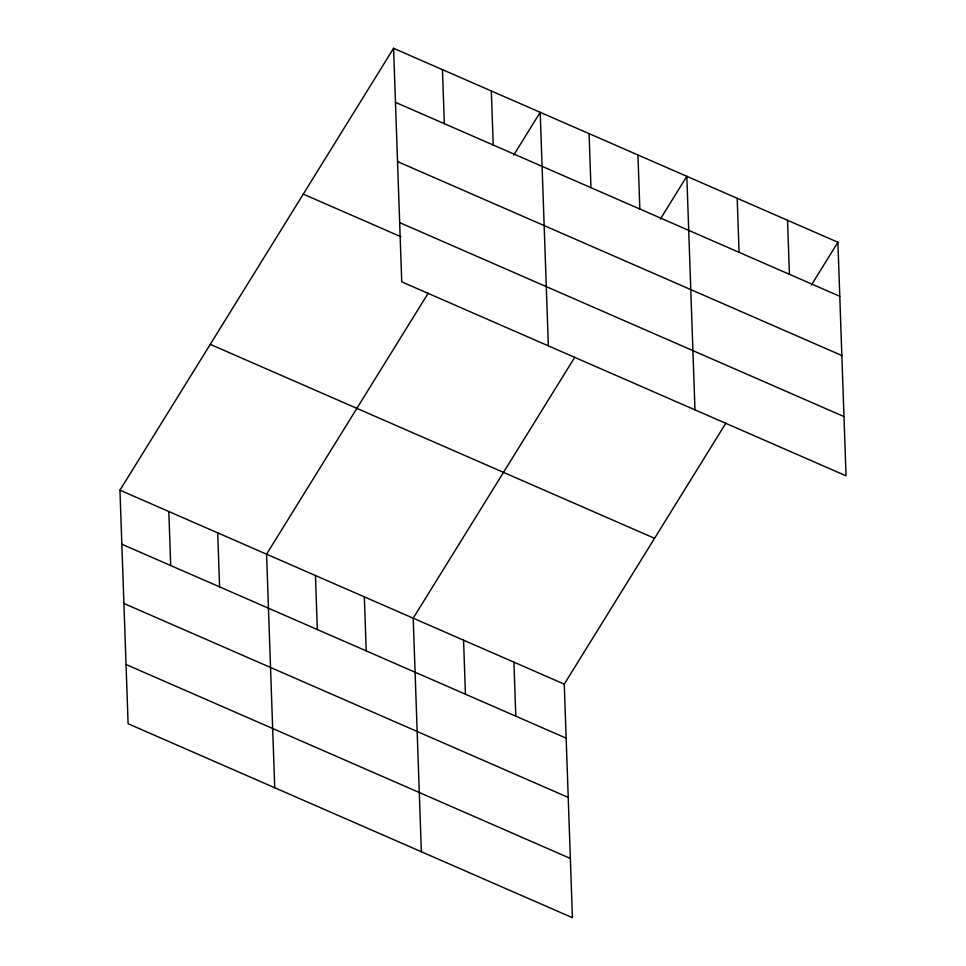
<?xml version="1.0" encoding="UTF-8"?>
<svg xmlns="http://www.w3.org/2000/svg" width="966" height="966" viewBox="0 0 966 966"><rect width="100%" height="100%" fill="white"/><g stroke="black" fill="none" stroke-linecap="round" stroke-linejoin="round"><path stroke-width="1.45" d="M725.889 423.132L564.265 684.145L572.427 917.7L128.104 723.739L119.953 490.185L393.573 48.3L837.896 242.261L846.047 475.815L401.735 281.855L393.573 48.3M428.192 293.181L266.58 554.182L274.73 787.749M513.731 155.043L540.199 112.31L548.362 345.864M574.818 357.191L413.207 618.192L421.357 851.758M660.358 219.053L686.826 176.319L694.977 409.874M811.428 285.006L837.896 242.261M395.456 102.336L839.78 296.296M397.533 161.576L841.857 355.536M399.658 222.615L843.982 416.575M303.276 194.118L401.023 236.791M210.25 344.355L654.562 538.316M119.953 490.185L564.265 684.145M121.837 544.208L566.161 738.169M123.902 603.46L568.225 797.421M126.039 664.499L570.363 858.46M787.544 220.284L789.427 274.308M737.179 198.296L739.075 252.331M637.946 154.983L639.842 209.006M589.079 133.646L590.963 187.67M513.912 662.157L515.796 716.192M491.32 90.973L493.215 145.009M463.559 640.18L465.443 694.204M442.452 69.637L444.336 123.672M364.327 596.855L366.211 650.891M315.447 575.519L317.331 629.554M217.7 532.846L219.584 586.881M168.821 511.521L170.716 565.545"/></g></svg>
